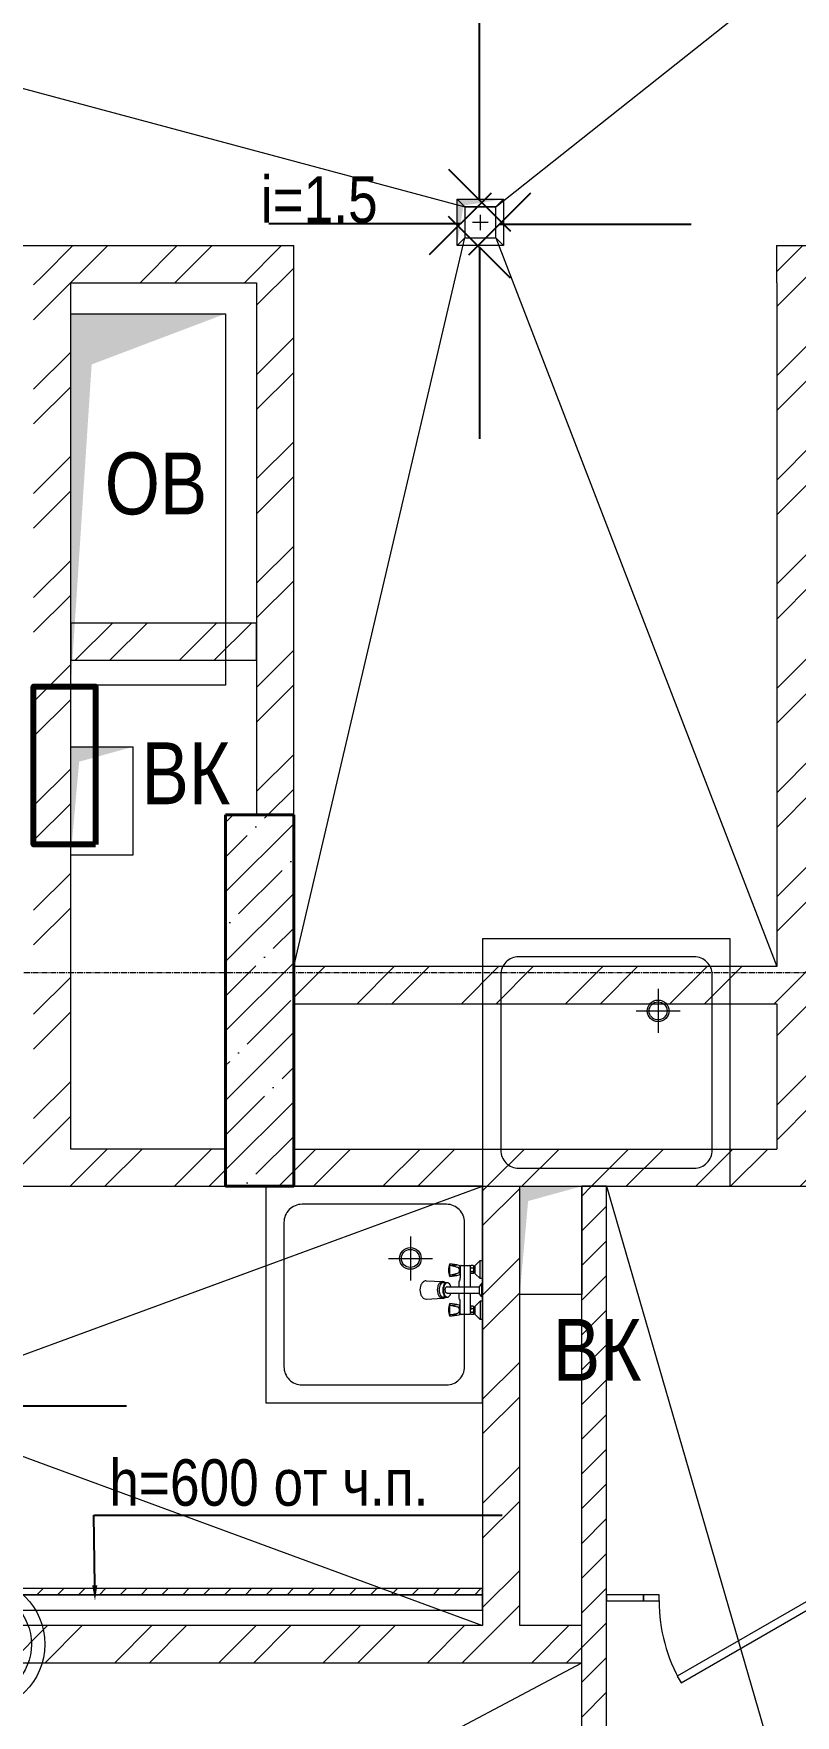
# Model space of a CAD drawing. Header units: millimetres. Extents: x -231292 to 573618, y -153144 to 564035.
# Drawn here: x 159579 to 162039, y 409102 to 414537 of the extents above; entities that cross this region are included whole.
import ezdxf
from ezdxf import colors
from ezdxf.entities.mleader import LeaderData, LeaderLine
from ezdxf.math import Vec2, Vec3

# ---------------------------------------------------------------- set-up
doc = ezdxf.new("R2010")
doc.units = ezdxf.units.MM
doc.linetypes.add('CENTER2', pattern=[28.575, 19.05, -3.175, 3.175, -3.175])
doc.linetypes.add('HIDDEN2', pattern=[4.7625, 3.175, -1.5875])
doc.layers.get('0').update_dxf_attribs({"color": 250})
for name, color, linetype, lineweight in [('АИ_Оборудование', 250, 'Continuous', 5), ('АР_Колонны', 250, 'Continuous', 35), ('АР_Стены ГКЛ', 250, 'Continuous', 15), ('АР_Стены ЖБ', 250, 'Continuous', 35), ('АР_Стены кирпич', 250, 'Continuous', 20), ('АР_Стены ПЕНОблок', 250, 'Continuous', 20), ('АР_Штриховка', 250, 'Continuous', 0), ('ВК_Шахты', 5, 'Continuous', 9), ('Двери кабины', 250, 'Continuous', 0), ('КМ_Фахверки', 250, 'Continuous', 80), ('ОВ_Шахты', 250, 'Continuous', 5), ('РД_Оси_100', 250, 'Continuous', 0), ('РД_Разуклонка к трапам', 124, 'Continuous', 0)]:
    doc.layers.add(name, color=color, linetype=linetype, lineweight=lineweight)
doc.layers.add('АР_Делит', color=250, linetype='Continuous', lineweight=0, plot=False)
doc.styles.add('style1', font='ARIALN.TTF')
doc.dimstyles.new('scale_100', dxfattribs={"dimtxt": 200, "dimasz": 125, "dimexe": 60, "dimexo": 100, "dimgap": 30, "dimtad": 1, "dimdec": 0, "dimdsep": 46, "dimtxsty": 'style1', "dimblk": 'OBLIQUE', "dimcen": 150, "dimdle": 60, "dimclrd": 256, "dimclre": 256, "dimclrt": 256, "dimadec": 0, "dimazin": 0, "dimtfac": 1, "dimtdec": 0, "dimtmove": 1, "dimatfit": 3, "dimldrblk": 'OBLIQUE', "dimfxl": 1, "dimtolj": 1, "dimtzin": 0, "dimarcsym": 0})
pattern_1 = [(45, (50428.77, 366201.75), (-168.3798, 168.3798), []), (45, (50541.02, 366201.75), (-168.3798, 168.3798), [])]
pattern_2 = [(45, (50428.77, 366201.75), (-168.3798, 168.3798), []), (45, (50541.02, 366201.75), (-168.3798, 168.3798), [])]
pattern_3 = [(45, (50428.77, 366201.75), (-168.3798, 168.3798), []), (45, (50541.02, 366201.75), (-168.3798, 168.3798), [])]

# ---------------------------------------------------------------- blocks, each defined once
blk = doc.blocks.new('ПУЭ_смеситель')
for p, q in [((-106.8, 75.7), (-106.8, 52.1)), ((-104.6, 79.7), (-80.6, 74.1)), ((-73.2, 76.1), (-73.2, 51.7)), ((-72, 76.1), (-73.2, 76.1)), ((-72, 76.1), (-72, 39.1)), ((-69.8, 78.9), (-40.8, 78.9)), ((-36.8, 79.1), (-38.8, 76.5)), ((-38.8, 10), (-38.8, 76.9)), ((-38.8, 73.9), (-36.8, 71.7)), ((-36.8, 71.7), (-38.8, 68.9)), ((-36.8, 60.1), (-38.8, 62.9)), ((-38.8, 57.9), (-36.8, 60.1)), ((-36.8, 52.7), (-38.8, 55.3)), ((-30.6, 79.1), (-36.8, 79.1)), ((-36.8, 71.7), (-30.6, 71.7)), ((-36.8, 60.1), (-30.6, 60.1)), ((-28.4, 76.5), (-30.6, 79.1)), ((-30.6, 71.7), (-28.4, 73.9)), ((-30.6, 71.7), (-28.4, 68.9)), ((-30.6, 60.1), (-28.4, 62.9)), ((-30.6, 60.1), (-28.4, 57.9)), ((-28.4, 55.3), (-30.6, 52.7)), ((-28.4, 55.3), (-28.4, 76.5)), ((-24.2, 76.5), (-28.4, 76.5)), ((-24.2, 55.3), (-28.4, 55.3)), ((-7.4, 95.1), (-24.2, 79.5)), ((-24.2, 52.3), (-24.2, 79.5)), ((-7.4, 36.7), (-7.4, 95.1)), ((-7.4, 95.1), (0, 95.1)), ((0, 95.1), (0, 36.7)), ((-182.5, 29.4), (-128.2, 26.9)), ((-114, 23.4), (-128, 23.4)), ((-114.7, 10), (-10, 10)), ((-104.6, 48.1), (-80.6, 53.7)), ((-76.1, 10), (-76.1, 26.7)), ((-73.2, 51.7), (-72, 51.7)), ((-30.6, 52.7), (-36.8, 52.7)), ((-7.4, 36.7), (-24.2, 52.3)), ((-3, 22), (-10, 12.5)), ((-10, -12.5), (-10, 12.5)), ((0, 36.7), (-7.4, 36.7)), ((-3, -22), (-3, 22)), ((0, 22), (-3, 22)), ((0, 22), (0, -22)), ((-182.5, -29.4), (-128.2, -27.1)), ((-114, -23.4), (-128, -23.4)), ((-114.7, -10), (-10, -10)), ((-106.8, -52.7), (-106.8, -76.3)), ((-104.6, -48.7), (-80.6, -54.3)), ((-76.1, -27.2), (-76.1, -10)), ((-73.2, -52.3), (-72, -52.3)), ((-73.2, -76.7), (-73.2, -52.3)), ((-72, -76.7), (-72, -39.7)), ((-38.8, -76.5), (-38.8, -10)), ((-36.8, -52.7), (-38.8, -55.3)), ((-30.6, -52.7), (-36.8, -52.7)), ((-28.4, -55.3), (-30.6, -52.7)), ((-7.4, -36.7), (-24.2, -52.3)), ((-24.2, -79.5), (-24.2, -52.3)), ((-3, -22), (-10, -12.5)), ((0, -36.7), (-7.4, -36.7)), ((-7.4, -36.7), (-7.4, -95.1)), ((0, -22), (-3, -22)), ((0, -95.1), (0, -36.7)), ((-104.6, -80.3), (-80.6, -74.7)), ((-72, -76.7), (-73.2, -76.7)), ((-40.8, -79.5), (-69.8, -79.5)), ((-38.8, -76.5), (-40.8, -79.5)), ((-38.8, -57.9), (-36.8, -60.1)), ((-36.8, -60.1), (-38.8, -62.9)), ((-36.8, -71.7), (-38.8, -68.9)), ((-38.8, -73.9), (-36.8, -71.7)), ((-36.8, -79.1), (-38.8, -76.5)), ((-36.8, -60.1), (-30.6, -60.1)), ((-36.8, -71.7), (-30.6, -71.7)), ((-30.6, -79.1), (-36.8, -79.1)), ((-30.6, -60.1), (-28.4, -57.9)), ((-30.6, -60.1), (-28.4, -62.9)), ((-30.6, -71.7), (-28.4, -68.9)), ((-30.6, -71.7), (-28.4, -73.9)), ((-28.4, -76.5), (-30.6, -79.1)), ((-24.2, -55.3), (-28.4, -55.3)), ((-28.4, -76.5), (-28.4, -55.3)), ((-24.2, -76.5), (-28.4, -76.5)), ((-7.4, -95.1), (-24.2, -79.5)), ((0, -95.1), (-7.4, -95.1))]:
    blk.add_line(p, q)
for centre, radius, start, end in [((-53.2, 62.6), 57, 157.8225, 178.6863), ((-53.2, 65.2), 57, 181.3137, 202.1775), ((-102.1, 75.7), 4.74, 122.3784, 180), ((-98.9, 84), 7.1, 178.6863, 216.614), ((-121.6, -121.7), 206.4, 77.1247, 85.6663), ((-98.5, 173.6), 94, 266.2802, 279.9331), ((-85.6, 64.5), 10.8, 356.7185, 62.529), ((-85.6, 63.3), 10.8, 297.471, 3.2815), ((-77.4, 75.7), 4.17, 5.2861, 65.1491), ((-69.8, 76.7), 2.26, 90, 193.6855), ((-40.8, 76.9), 2, 0, 90), ((-159.3, 0), 43.2, 164.278, 195.722), ((-170.7, 3.2), 31.3, 145.7998, 164.278), ((-178, 8.1), 22.6, 121.362, 145.7998), ((-182.5, 15.6), 13.9, 87.3458, 121.362), ((-106.7, -0.1), 39.8, 164.3589, 195.6411), ((-117.3, 2.9), 28.8, 145.9442, 164.3589), ((-124, 7.4), 20.7, 121.5003, 145.9442), ((-96.7, 0), 43.8, 167.5382, 192.4618), ((-112.2, 3.4), 27.9, 151.9188, 167.5382), ((-122, 8.6), 16.9, 127.8246, 151.9188), ((-128.2, 14.3), 12.6, 58.4997, 121.5003), ((-128, 16.4), 7, 90, 127.8246), ((-85.2, 0), 43.8, 167.5382, 192.4618), ((-100.7, 3.4), 27.9, 151.9188, 167.5382), ((-82.7, 0), 43.8, 167.5382, 192.4618), ((-98.2, 3.4), 27.9, 151.9188, 167.5382), ((-110.5, 8.6), 16.9, 127.8246, 151.9188), ((-107.9, 8.6), 16.9, 127.8246, 151.9188), ((-108.3, 0), 13.7, 163.2847, 196.7153), ((-132.5, 7.4), 20.7, 50.6316, 58.4997), ((-111.4, 1), 10.4, 144.0579, 163.2847), ((-116.5, 16.4), 7, 90, 127.8246), ((-113.5, 2.4), 7.92, 119.7406, 144.0579), ((-114, 16.4), 7, 52.1754, 127.8246), ((-114.7, 4.7), 5.33, 90, 119.7406), ((-120.1, 8.6), 16.9, 28.0812, 52.1754), ((-102.1, 52.1), 4.74, 180, 237.6216), ((-121.6, 249.6), 206.4, 274.3337, 282.8753), ((-98.9, 43.9), 7.1, 143.386, 181.3137), ((-129.8, 3.4), 27.9, 13.627, 28.0812), ((-98.5, -45.7), 94, 80.0669, 93.7198), ((-92.9, 39.1), 20.9, 323.496, 0), ((-77.4, 52.1), 4.17, 294.8509, 354.7139), ((-170.7, -3.2), 31.3, 195.722, 214.2002), ((-178, -8.1), 22.6, 214.2002, 238.638), ((-182.5, -15.6), 13.9, 238.638, 270), ((-182.5, -15.6), 13.9, 270, 274.9774), ((-117.3, -3), 28.8, 195.6411, 214.0558), ((-124, -7.6), 20.7, 214.0558, 238.4997), ((-112.2, -3.4), 27.9, 192.4618, 208.0812), ((-122, -8.6), 16.9, 208.0812, 232.1754), ((-128.2, -14.5), 12.6, 238.4997, 301.5004), ((-128, -16.4), 7, 232.1754, 270), ((-100.7, -3.4), 27.9, 192.4618, 208.0812), ((-98.2, -3.4), 27.9, 192.4618, 208.0812), ((-110.5, -8.6), 16.9, 208.0812, 232.1754), ((-107.9, -8.6), 16.9, 208.0812, 232.1754), ((-132.5, -7.6), 20.7, 301.5003, 309.985), ((-111.4, -1), 10.4, 196.7153, 215.9421), ((-116.5, -16.4), 7, 232.1754, 270), ((-113.5, -2.4), 7.92, 215.9421, 240.2594), ((-114, -16.4), 7, 232.1754, 307.8246), ((-114.7, -4.7), 5.33, 240.2594, 270), ((-53.2, -65.8), 57, 157.8225, 178.6863), ((-120.1, -8.6), 16.9, 307.8246, 331.9188), ((-102.1, -52.7), 4.74, 122.3784, 180), ((-98.9, -44.4), 7.1, 178.6863, 216.614), ((-121.6, -250.1), 206.4, 77.1247, 85.6663), ((-129.8, -3.4), 27.9, 331.9188, 346.373), ((-98.5, 45.2), 94, 266.2802, 279.9331), ((-85.6, -63.9), 10.8, 356.7185, 62.529), ((-92.9, -39.7), 20.9, 0, 36.504), ((-77.4, -52.7), 4.17, 5.2861, 65.1491), ((-53.2, -63.2), 57, 181.3137, 202.1775), ((-102.1, -76.3), 4.74, 180, 237.6216), ((-121.6, 121.2), 206.4, 274.3337, 282.8753), ((-98.9, -84.5), 7.1, 143.386, 181.3137), ((-98.5, -174.1), 94, 80.0669, 93.7198), ((-85.6, -65.1), 10.8, 297.471, 3.2815), ((-77.4, -76.3), 4.17, 294.8509, 354.7139), ((-69.8, -77.2), 2.26, 166.3145, 270)]:
    blk.add_arc(centre, radius, start, end)
blk = doc.blocks.new('Поддон 600х600')
at = {"lineweight": 0}
for p, q in [((200, -260.9), (200, -139.1)), ((139.1, -200), (260.9, -200))]:
    blk.add_line(p, q, dxfattribs=at)
blk.add_lwpolyline([(600, -600), (600, 0), (0, 0), (0, -600)], close=True)
blk.add_lwpolyline([(550, -500), (550, -100, 0.414214), (500, -50), (100, -50, 0.414214), (50, -100), (50, -500, 0.414214), (100, -550), (500, -550, 0.414214)], format="xyb", close=True)
for radius in [30, 25]:
    blk.add_circle((200, -200), radius)
blk = doc.blocks.new('otv')
at = {"linetype": 'Continuous'}
blk.add_lwpolyline([(0, -1), (0, 0), (1, 0), (1, -1)], close=True, dxfattribs=at)
blk.add_solid([(0, -1), (0, 0), (0.1346, -0.1366), (1, 0)], dxfattribs=at)
blk = doc.blocks.new('Ф_крпич 120')
at = {"layer": 'АР_Делит', "color": 1}
for radius in [216.3, 173, 136.2]:
    blk.add_circle((60, -60), radius, dxfattribs=at)
at = {"layer": 'КМ_Фахверки'}
blk.add_lwpolyline([(0, 0), (120, 0), (120, -120), (0, -120)], close=True, dxfattribs=at)
at = {"layer": 'КМ_Фахверки', "lineweight": 5}
blk.add_lwpolyline([(6, -6), (114, -6), (114, -114), (6, -114)], close=True, dxfattribs=at)
blk = doc.blocks.new('_Oblique')
at = {"color": 0, "linetype": 'ByBlock', "lineweight": -2}
blk.add_line((-0.5, -0.5), (0.5, 0.5), dxfattribs=at)
blk = doc.blocks.new('СОШ_2200_АР_ОСИ_М100_28.05.24')
at = {"layer": 'РД_Оси_100', "linetype": 'CENTER2'}
blk.add_line((119910, 45300), (94200, 45300), dxfattribs=at)
blk = doc.blocks.new('800х800')
at = {"lineweight": 0}
for p, q in [((566.7, 637.7), (566.7, 495.6)), ((495.6, 566.7), (637.7, 566.7))]:
    blk.add_line(p, q, dxfattribs=at)
blk.add_lwpolyline([(0, 0), (800, 0), (800, 800), (0, 800)], close=True)
blk.add_lwpolyline([(116.7, 58.3), (683.3, 58.3, 0.414214), (741.7, 116.7), (741.7, 683.3, 0.414214), (683.3, 741.7), (116.7, 741.7, 0.414214), (58.3, 683.3), (58.3, 116.7, 0.414214)], format="xyb", close=True)
for radius in [35, 29.2]:
    blk.add_circle((566.7, 566.7), radius)
blk = doc.blocks.new('A$Cd7e03b91')
at = {"layer": 'РД_Разуклонка к трапам', "lineweight": 0}
for p, q in [((-100, 100), (-150, 150)), ((100, 100), (150, 150)), ((-50, 0), (50, 0)), ((0, -50), (0, 50)), ((-100, -100), (-150, -150)), ((100, -100), (150, -150))]:
    blk.add_line(p, q, dxfattribs=at)
blk.add_lwpolyline([(-100, 100), (100, 100), (100, -100), (-100, -100), (-100, 100)], dxfattribs=at)
blk.add_lwpolyline([(-100, 100), (100, 100), (100, -100), (-100, -100), (-100, 100)], dxfattribs=at)

msp = doc.modelspace()

# ---------------------------------------------------------------- hatches: boundary and pattern name
at = {"layer": 'АР_Стены ГКЛ', "linetype": 'Continuous', "lineweight": 0}
h = msp.add_hatch(dxfattribs=at)
h.set_pattern_fill('ANSI31', color=256, scale=15, angle=-360, style=0)
h.set_pattern_definition([(45, (50428.77, 366201.753), (-33.67596, 33.67596), [])])
h.paths.add_polyline_path([(159428.768, 409511.753), (159448.768, 409491.753), (161028.767, 409491.753), (161028.767, 409511.753)], flags=0)
at = {"layer": 'АР_Штриховка', "linetype": 'Continuous', "lineweight": 0}
h = msp.add_hatch(dxfattribs=at)
h.set_pattern_fill('ANSI32', color=256, scale=25, angle=-360, style=0)
h.set_pattern_definition([(45, (50428.77, 366201.75), (-168.3798, 168.3798), []), (45, (50541.02, 366201.75), (-168.3798, 168.3798), [])])
h.paths.add_polyline_path([(157338.768, 413851.753), (157338.768, 413731.753), (159578.768, 413731.753), (159618.768, 413761.753), (159578.768, 413851.753)], flags=0)
h.paths.add_polyline_path([(159578.768, 413851.753), (159618.768, 413761.753), (159698.768, 413731.752), (160298.769, 413731.752), (160418.769, 413851.752)], flags=0)
h = msp.add_hatch(dxfattribs=at)
h.set_pattern_fill('ANSI32', color=256, scale=25, angle=-360, style=0)
h.set_pattern_definition(pattern_3)
h.paths.add_polyline_path([(160418.769, 413851.752), (160298.769, 413731.752), (160298.769, 412011.724), (160418.769, 412011.724)], flags=0)
h = msp.add_hatch(dxfattribs=at)
h.set_pattern_fill('ANSI32', color=256, scale=25, style=0)
h.set_pattern_definition(pattern_2)
h.paths.add_polyline_path([(162298.768, 413731.752), (162298.768, 413851.752), (162098.768, 413851.752), (162058.768, 413761.752), (162098.768, 413731.752)], flags=0)
h.paths.add_polyline_path([(161978.768, 413731.752), (162058.768, 413761.752), (162098.768, 413851.752), (161978.294, 413851.752), (161978.294, 413731.752)], flags=0)
h = msp.add_hatch(dxfattribs=at)
h.set_pattern_fill('ANSI32', color=256, scale=25, angle=-360, style=0)
h.set_pattern_definition([(45, (50428.77, 366201.75), (-168.3798, 168.3798), []), (45, (50541.02, 366201.75), (-168.3798, 168.3798), [])])
h.paths.add_polyline_path([(159698.768, 413731.752), (159618.768, 413761.753), (159578.768, 413731.753), (159578.768, 410931.753), (159618.768, 410901.753), (159698.768, 410931.753)], flags=0)
h = msp.add_hatch(dxfattribs=at)
h.set_pattern_fill('ANSI32', color=256, scale=25, style=0)
h.set_pattern_definition(pattern_3)
h.paths.add_polyline_path([(161978.768, 410931.753), (162058.768, 410901.753), (162098.768, 410931.753), (162098.768, 411401.753), (162038.768, 411461.753), (161978.768, 411401.753)], flags=0)
h.paths.add_polyline_path([(161978.768, 411521.753), (162038.768, 411461.753), (162098.768, 411521.753), (162098.768, 413731.752), (162058.768, 413761.752), (161978.768, 413731.752)], flags=0)
h = msp.add_hatch(dxfattribs=at)
h.set_pattern_fill('ANSI32', color=256, scale=25, angle=-360, style=0)
h.set_pattern_definition([(45, (50428.77, 366201.75), (-168.3798, 168.3798), []), (45, (50541.02, 366201.75), (-168.3798, 168.3798), [])])
h.paths.add_polyline_path([(159698.691, 412631.985), (159698.691, 412511.985), (160298.769, 412511.985), (160298.769, 412631.985)], flags=0)
at = {"layer": 'АР_Штриховка', "linetype": 'Continuous', "lineweight": 5}
h = msp.add_hatch(dxfattribs=at)
h.set_pattern_fill('ANSI35', color=256, scale=25, style=0)
h.set_pattern_definition([(45, (50428.77, 366201.75), (-112.2532, 112.2532), []), (45, (50541.02, 366201.75), (-112.2532, 112.2532), [198.4375, -39.6875, 0, -39.6875])])
h.paths.add_polyline_path([(160418.768, 412011.753), (160198.768, 412011.753), (160198.768, 410811.753), (160418.768, 410811.753)], flags=0)
at = {"layer": 'АР_Штриховка', "linetype": 'Continuous', "lineweight": 0}
h = msp.add_hatch(dxfattribs=at)
h.set_pattern_fill('ANSI32', color=256, scale=25, style=0)
h.set_pattern_definition(pattern_1)
h.paths.add_polyline_path([(160418.768, 411521.753), (160418.768, 411401.753), (161978.768, 411401.753), (162038.768, 411461.753), (161978.768, 411521.753)], flags=0)
h.paths.add_polyline_path([(162098.768, 411521.753), (162038.768, 411461.753), (162098.768, 411401.753), (163008.283, 411401.753), (163048.283, 411431.753), (163008.283, 411521.753)], flags=0)
h.paths.add_polyline_path([(163008.283, 411521.753), (163048.283, 411431.753), (163128.283, 411401.753), (164928.768, 411401.753), (164928.768, 411521.753)], flags=0)
h = msp.add_hatch(dxfattribs=at)
h.set_pattern_fill('ANSI32', color=256, scale=25, style=0)
h.set_pattern_definition(pattern_2)
h.paths.add_polyline_path([(160198.768, 410811.753), (160198.768, 410931.753), (159698.768, 410931.753), (159618.768, 410901.753), (159578.768, 410811.753)], flags=0)
h.paths.add_polyline_path([(159578.768, 410811.753), (159618.768, 410901.753), (159578.768, 410931.753), (157328.768, 410931.753), (157328.768, 410811.753)], flags=0)
h = msp.add_hatch(dxfattribs=at)
h.set_pattern_fill('ANSI32', color=256, scale=25, style=0)
h.set_pattern_definition(pattern_2)
h.paths.add_polyline_path([(164928.768, 410811.753), (164928.768, 410931.753), (162098.768, 410931.753), (162058.768, 410901.753), (162098.768, 410811.753)], flags=0)
h.paths.add_polyline_path([(162098.768, 410811.753), (162058.768, 410901.753), (161978.768, 410931.753), (161148.768, 410931.753), (161108.768, 410841.753), (161148.768, 410811.753)], flags=0)
h.paths.add_polyline_path([(161028.768, 410811.753), (161108.768, 410841.753), (161148.768, 410931.753), (160418.768, 410931.753), (160418.768, 410811.753)], flags=0)
h = msp.add_hatch(dxfattribs=at)
h.set_pattern_fill('ANSI32', color=256, scale=25, style=0)
h.set_pattern_definition(pattern_3)
h.paths.add_polyline_path([(161028.768, 409391.753), (161108.768, 409361.753), (161148.768, 409391.753), (161148.768, 410811.753), (161108.768, 410841.753), (161028.768, 410811.753)], flags=0)
at = {"layer": 'АР_Штриховка', "linetype": 'Continuous', "lineweight": 0, "ltscale": 0.5}
h = msp.add_hatch(dxfattribs=at)
h.set_pattern_fill('ANSI31', color=256, scale=25, style=0)
h.set_pattern_definition([(45, (50428.77, 366201.75), (-56.1266, 56.1266), [])])
h.paths.add_polyline_path([(161348.768, 408891.753), (161428.768, 408891.753), (161428.768, 409471.753), (161348.768, 409471.753)], flags=0)
h.paths.add_polyline_path([(161348.768, 409471.753), (161428.768, 409471.753), (161428.768, 410811.753), (161348.768, 410811.753)], flags=0)
at = {"layer": 'АР_Штриховка', "linetype": 'Continuous', "lineweight": 0}
h = msp.add_hatch(dxfattribs=at)
h.set_pattern_fill('_U', color=256, scale=250, angle=45, style=0, pattern_type=0)
h.set_pattern_definition([(45, (50428.77, 366201.75), (-176.7767, 176.7767), [])])
h.paths.add_polyline_path([(161548.768, 409471.753), (161548.768, 409491.753), (161428.768, 409491.753), (161428.768, 409471.753)], flags=0)
h.paths.add_polyline_path([(162178.768, 409491.753), (162178.768, 409471.753), (162318.768, 409471.753), (162312.101, 409486.753), (162298.768, 409491.753)], flags=0)
h.paths.add_polyline_path([(162318.768, 409491.753), (162312.101, 409486.753), (162318.768, 409471.753), (162418.768, 409471.753), (162418.768, 409491.753)], flags=0)
h.paths.add_polyline_path([(163048.768, 409491.753), (163048.768, 409471.753), (163188.768, 409471.753), (163182.101, 409486.753), (163168.768, 409491.753)], flags=0)
h.paths.add_polyline_path([(163188.768, 409491.753), (163182.101, 409486.753), (163188.768, 409471.753), (163288.768, 409471.753), (163288.768, 409491.753)], flags=0)
h.paths.add_polyline_path([(163918.768, 409491.753), (163918.768, 409471.753), (164058.768, 409471.753), (164052.101, 409486.753), (164038.768, 409491.753)], flags=0)
h.paths.add_polyline_path([(164058.768, 409491.753), (164052.101, 409486.753), (164058.768, 409471.753), (164158.768, 409471.753), (164158.768, 409491.753)], flags=0)
h.paths.add_polyline_path([(164788.768, 409491.753), (164788.768, 409471.753), (164934.743, 409471.753), (164934.743, 409491.753)], flags=0)
h = msp.add_hatch(dxfattribs=at)
h.set_pattern_fill('ANSI32', color=256, scale=25, style=0)
h.set_pattern_definition(pattern_1)
h.paths.add_polyline_path([(157328.768, 409391.753), (157328.768, 409271.753), (161148.768, 409271.753), (161108.768, 409361.753), (161028.768, 409391.753)], flags=0)
h.paths.add_polyline_path([(161148.768, 409391.753), (161108.768, 409361.753), (161148.768, 409271.753), (161348.768, 409271.753), (161348.768, 409391.753)], flags=0)

# ---------------------------------------------------------------- linework, layer by layer
at = {"layer": 'АР_Делит', "lineweight": 80}
msp.add_lwpolyline([(159778.768, 411916.817), (159578.768, 411916.817), (159578.768, 412426.817), (159778.768, 412426.817)], close=True, dxfattribs=at)
at = {"layer": 'АР_Колонны', "linetype": 'HIDDEN2', "lineweight": 25}
for p, q in [((160198.768, 412011.753), (160418.768, 412011.753)), ((160198.768, 410811.753), (160198.768, 412011.753)), ((160418.768, 412011.753), (160418.768, 410811.753)), ((160418.768, 410811.753), (160198.768, 410811.753))]:
    msp.add_line(p, q, dxfattribs=at)
at = {"layer": 'АР_Колонны', "linetype": 'Continuous', "lineweight": 35}
for p, q in [((160198.768, 412011.753), (160198.768, 410811.753)), ((160418.768, 412011.753), (160198.768, 412011.753)), ((160418.768, 410811.753), (160418.768, 412011.753)), ((160198.768, 410811.753), (160418.768, 410811.753))]:
    msp.add_line(p, q, dxfattribs=at)
at = {"layer": 'АР_Стены ГКЛ', "linetype": 'Continuous', "lineweight": 5}
for p, q in [((161028.767, 409511.753), (159428.768, 409511.753)), ((161028.767, 409491.753), (159448.768, 409491.753)), ((159448.768, 409491.753), (161028.767, 409491.753)), ((161028.767, 409491.753), (161028.767, 409511.753)), ((161028.767, 409441.753), (161028.767, 409491.753)), ((159498.768, 409441.753), (161028.767, 409441.753))]:
    msp.add_line(p, q, dxfattribs=at)
at = {"layer": 'АР_Стены ГКЛ', "linetype": 'Continuous', "lineweight": 15}
for p, q in [((161548.768, 409491.753), (161428.768, 409491.753)), ((161428.768, 409491.753), (161428.768, 409471.753)), ((161548.768, 409471.753), (161548.768, 409491.753)), ((161428.768, 409471.753), (161548.768, 409471.753))]:
    msp.add_line(p, q, dxfattribs=at)
at = {"layer": 'АР_Стены ЖБ', "linetype": 'Continuous', "lineweight": 40}
for p, q in [((160418.768, 412011.753), (160198.768, 412011.753)), ((160198.768, 412011.753), (160198.768, 410811.753)), ((160418.768, 410811.753), (160418.768, 412011.753)), ((160198.768, 410811.753), (160418.768, 410811.753))]:
    msp.add_line(p, q, dxfattribs=at)
at = {"layer": 'АР_Стены кирпич', "linetype": 'Continuous', "lineweight": 20}
for p, q in [((157338.768, 413851.753), (160418.769, 413851.752)), ((160418.769, 412011.724), (160418.769, 413851.752)), ((161978.294, 413851.752), (162298.768, 413851.752)), ((161978.294, 413851.752), (161978.294, 413731.752)), ((159698.768, 410931.753), (159698.768, 413731.752)), ((159698.768, 413731.752), (160298.769, 413731.752)), ((160298.769, 413731.752), (160298.769, 412011.724)), ((161978.294, 413731.752), (161978.768, 413731.752)), ((161978.768, 413731.752), (161978.768, 411521.753)), ((159698.691, 412631.985), (159698.691, 412511.985)), ((160298.769, 412631.985), (159698.691, 412631.985)), ((160298.769, 412511.985), (160298.769, 412631.985)), ((159698.691, 412511.985), (160298.769, 412511.985)), ((160298.769, 412011.724), (160418.769, 412011.724)), ((160418.768, 411521.753), (160418.768, 411401.753)), ((161978.768, 411521.753), (160418.768, 411521.753)), ((160418.768, 411401.753), (161978.768, 411401.753)), ((161978.768, 411401.753), (161978.768, 410931.753)), ((160198.768, 410931.753), (159698.768, 410931.753)), ((160198.768, 410811.753), (160198.768, 410931.753)), ((160418.768, 410931.753), (161978.768, 410931.753)), ((160418.768, 410931.753), (160418.768, 410811.753)), ((157328.768, 410811.753), (160198.768, 410811.753)), ((160418.768, 410811.753), (161028.768, 410811.753)), ((161028.768, 410811.753), (161028.768, 409391.753)), ((161148.768, 410811.753), (164928.768, 410811.753)), ((161148.768, 409391.753), (161148.768, 410811.753)), ((161028.768, 409391.753), (157328.768, 409391.753)), ((161348.768, 409391.753), (161148.768, 409391.753)), ((161348.768, 409271.753), (161348.768, 409391.753)), ((157328.768, 409271.753), (161348.768, 409271.753))]:
    msp.add_line(p, q, dxfattribs=at)
at = {"layer": 'АР_Стены ПЕНОблок', "linetype": 'Continuous', "lineweight": 20}
for p, q in [((161428.768, 410811.753), (161348.768, 410811.753)), ((161348.768, 408891.753), (161348.768, 410811.753)), ((161428.768, 408891.753), (161428.768, 410811.753))]:
    msp.add_line(p, q, dxfattribs=at)
at = {"layer": 'Двери кабины', "linetype": 'Continuous', "lineweight": 0}
for points in [[(161598.768, 409491.753), (161548.768, 409491.753), (161548.768, 409471.753), (161598.768, 409471.753)], [(162128.768, 409471.753), (162116.268, 409493.403), (161657.274, 409228.403), (161669.774, 409206.753)]]:
    msp.add_lwpolyline(points, close=True, dxfattribs=at)
msp.add_arc((162128.768, 409471.753), 530, 180.000001, 210.000001, dxfattribs=at)
at = {"layer": 'РД_Разуклонка к трапам', "ltscale": 2}
for points in [[(157338.768, 414951.753), (160971.51, 413976.753), (161071.51, 413976.753), (162298.768, 414951.753)], [(160418.768, 411521.753), (160971.51, 413876.753), (161071.51, 413876.753), (161978.768, 411521.753)], [(157328.768, 410811.753), (159133.768, 410152.227), (159233.768, 410152.227), (161028.768, 410811.753)], [(161428.768, 410811.753), (162183.768, 408206.88), (162283.768, 408206.88), (164928.768, 410811.753)], [(157328.768, 409392.702), (159133.768, 410052.227), (159233.768, 410052.227), (161028.768, 409392.702)], [(157338.768, 409271.752), (159326.257, 408251.753), (159426.257, 408251.753), (161348.768, 409271.752)]]:
    msp.add_lwpolyline(points, dxfattribs=at)

# ---------------------------------------------------------------- block references
at = {"layer": 'АИ_Оборудование'}
for name, p in [('800х800', (161028.766, 410811.752)), ('ПУЭ_смеситель', (161028.771, 410476.666))]:
    msp.add_blockref(name, p, dxfattribs=at)
at = {"layer": 'АР_Делит', "xscale": 1.166666666666667, "yscale": 1.166666666666667, "zscale": 1.166666666666667, "rotation": 270}
msp.add_blockref('Поддон 600х600', (161028.768, 410811.753), dxfattribs=at)
at = {"layer": 'ВК_Шахты'}
for p, xscale, yscale in [((160946.51, 414001.753), 150, 150), ((159698.768, 412231.753), 200, 350), ((161148.768, 410811.753), 200, 350)]:
    msp.add_blockref('otv', p, dxfattribs=dict(at, xscale=xscale, yscale=yscale))
at = {"layer": 'КМ_Фахверки'}
msp.add_blockref('Ф_крпич 120', (159338.768, 409391.753), dxfattribs=at)
at = {"layer": 'ОВ_Шахты', "xscale": 500, "yscale": 1200}
msp.add_blockref('otv', (159698.768, 413631.753), dxfattribs=at)
at = {"layer": 'РД_Оси_100'}
msp.add_blockref('СОШ_2200_АР_ОСИ_М100_28.05.24', (50428.768, 366201.753), dxfattribs=at)
at = {"layer": 'РД_Разуклонка к трапам', "ltscale": 2, "xscale": -0.5000000000000002, "yscale": 0.5000000000000002, "zscale": 0.5}
msp.add_blockref('A$Cd7e03b91', (161021.51, 413926.753), dxfattribs=at)

# ---------------------------------------------------------------- texts
at = {"layer": 'ВК_Шахты', "char_height": 200, "width": 500, "attachment_point": 5, "style": 'style1'}
for insert in [(160070.333, 412146.499), (161398.768, 410283.229)]:
    msp.add_mtext('ВК', dxfattribs=dict(at, insert=insert))
at = {"layer": 'ОВ_Шахты', "insert": (159973.769, 413081.752), "char_height": 200, "width": 1850, "attachment_point": 5, "style": 'style1'}
msp.add_mtext('ОВ', dxfattribs=at)
at = {"layer": 'РД_Разуклонка к трапам', "ltscale": 2, "insert": (160501.03, 414075.992), "char_height": 150, "width": 2174.53625, "attachment_point": 2, "line_spacing_factor": 1.149209, "style": 'style1'}
msp.add_mtext('i=1.5', dxfattribs=at)

# ---------------------------------------------------------------- leaders
at = {"layer": 'АР_Стены ГКЛ', "lineweight": 0, "ltscale": 100}
ml = msp.add_multileader_mtext('Standard', dxfattribs=at)
ml.set_content('h=600 от ч.п.', color=256, style='style1')
ml.set_leader_properties(color=256)
ml.build(insert=Vec2(0, 0))
ml.multileader.update_dxf_attribs({"has_dogleg": 0, "text_left_attachment_type": 6, "text_right_attachment_type": 6, "arrow_head_size": 50, "scale": 100})
ctx = ml.context
ctx.base_point, ctx.scale, ctx.char_height, ctx.arrow_head_size, ctx.landing_gap_size, ctx.plane_origin, ctx.plane_x_axis, ctx.plane_y_axis = Vec3(159773.104, 409749.292), 100, 150, 50, 50, Vec3(169961.693, 412767.367), Vec3(1, 0.00000001), Vec3(-0.00000001, 1)
ctx.left_attachment, ctx.right_attachment = 6, 6
notes = []
notes.append((ctx, [(1, (1, 1, 0), (158973.104, 409749.292), (1, 0.00000001), 800, [(0, [(159776.857, 409472.009)], 0, [])])]))
ctx.mtext.insert, ctx.mtext.text_direction, ctx.mtext.rotation, ctx.mtext.flow_direction = Vec3(159823.104, 409929.292), Vec3(1, 0.00000001), 0.00000001, 5
at = {"layer": 'РД_Разуклонка к трапам', "ltscale": 2}
for points in [[(161018.86, 413998.465), (161018.86, 414617.744)], [(160957.729, 413922.636), (160338.45, 413922.636)], [(161083.387, 413921.392), (161702.665, 413921.392)], [(161018.86, 413846.401), (161018.86, 413227.122)], [(159259.8, 410102.227), (159879.079, 410102.227)]]:
    msp.add_leader(points, dimstyle='scale_100', override={"dimasz": 200, "dimgap": 30, "dimtad": 0}, dxfattribs=at)
for ctx, leaders in notes:
    for number, flags, end, landing, length, lines in leaders:
        leader = LeaderData()
        leader.index, (leader.has_last_leader_line, leader.has_dogleg_vector, leader.attachment_direction) = number, flags
        leader.last_leader_point, leader.dogleg_vector, leader.dogleg_length = Vec3(end), Vec3(landing), length
        for number, points, colour, breaks in lines:
            line = LeaderLine()
            line.index, line.vertices, line.color, line.breaks = number, Vec3.list(points), colors.encode_raw_color(colour), breaks
            leader.lines.append(line)
        ctx.leaders.append(leader)

doc.saveas('drawing.dxf')
